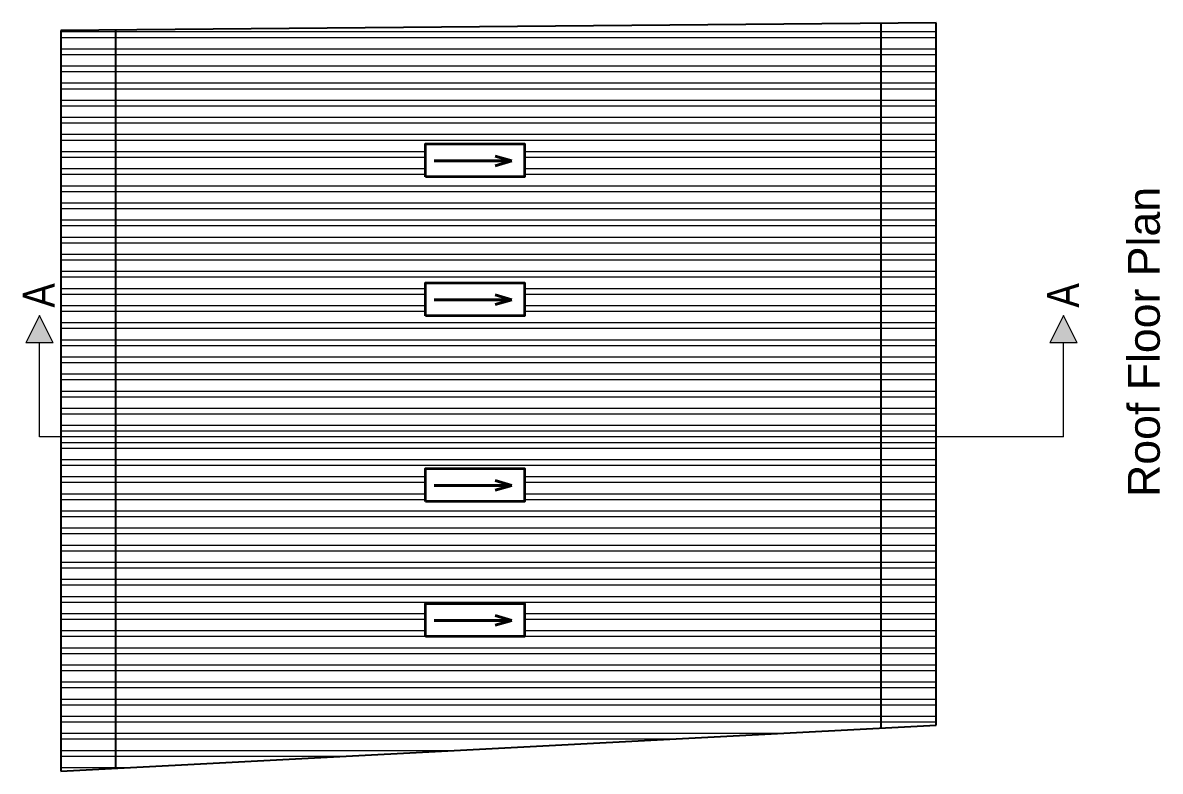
# Model space of a CAD drawing. Header units: inches. Extents: x 380359 to 404964, y -48881 to -44155.
# Drawn here: x 404452.2 to 404950.7, y -46050.9 to -45722.8 of the extents above; entities that cross this region are included whole.
import ezdxf

# ---------------------------------------------------------------- set-up
doc = ezdxf.new("R2010")
doc.units = ezdxf.units.IN
doc.header["$LTSCALE"] = 2
doc.header["$MEASUREMENT"] = 0
doc.layers.get('0').update_dxf_attribs({"linetype": 'CONTINUOUS'})
for name, color, linetype, lineweight in [('DIM_LINE', 173, 'CONTINUOUS', 20), ('door', 20, 'CONTINUOUS', 35), ('WALL - A', 1, 'CONTINUOUS', 40)]:
    doc.layers.add(name, color=color, linetype=linetype, lineweight=lineweight)
doc.styles.get("Standard").update_dxf_attribs({"font": 'ARIALN.TTF'})
pattern_1 = [(180, (358849.664, -442104.241), (-5e-16, -7.5), []), (180, (358847.164, -442101.741), (-5e-16, -7.5), [])]

msp = doc.modelspace()

# ---------------------------------------------------------------- hatches: boundary and pattern name
at = {"linetype": 'ByBlock', "lineweight": 5}
for points in [[(404459.53, -45851.09), (404465.53, -45863.09), (404453.53, -45863.09)], [(404908.3, -45851.09), (404914.3, -45863.09), (404902.3, -45863.09)]]:
    msp.add_hatch(color=7, dxfattribs=at).paths.add_polyline_path(points)
at = {"layer": 'DIM_LINE'}
h = msp.add_hatch(dxfattribs=at)
h.set_pattern_fill('ANSI32', color=256, scale=20, angle=135)
h.set_pattern_definition(pattern_1)
h.paths.add_polyline_path([(404492.9, -45904.25), (404828.44, -45904.25), (404828.44, -45723.05), (404492.9, -45726.08)])
h.paths.add_polyline_path([(404628.79, -45790.41), (404628.79, -45775.96), (404672.12, -45775.96), (404672.12, -45790.41)], flags=16)
h.paths.add_polyline_path([(404628.79, -45836.78), (404672.12, -45836.78), (404672.12, -45851.23), (404628.79, -45851.23)], flags=16)
h = msp.add_hatch(dxfattribs=at)
h.set_pattern_fill('ANSI32', color=256, scale=20, angle=135)
h.set_pattern_definition(pattern_1)
h.paths.add_polyline_path([(404828.44, -45723.05), (404828.44, -45904.25), (404852.44, -45904.25), (404852.44, -45722.83)])
h = msp.add_hatch(dxfattribs=at)
h.set_pattern_fill('ANSI32', color=256, scale=20, angle=135)
h.set_pattern_definition(pattern_1)
h.paths.add_polyline_path([(404468.9, -45726.3), (404468.9, -45904.25), (404492.9, -45904.25), (404492.9, -45726.08)])
h = msp.add_hatch(dxfattribs=at)
h.set_pattern_fill('ANSI32', color=256, scale=20, angle=135)
h.set_pattern_definition(pattern_1)
h.paths.add_polyline_path([(404468.9, -45904.25), (404468.9, -46050.87), (404492.9, -46049.61), (404492.9, -45904.25)])
h = msp.add_hatch(dxfattribs=at)
h.set_pattern_fill('ANSI32', color=256, scale=20, angle=135)
h.set_pattern_definition(pattern_1)
h.paths.add_polyline_path([(404492.9, -45904.25), (404492.9, -46049.61), (404828.44, -46031.98), (404828.44, -45904.25)])
h.paths.add_polyline_path([(404628.79, -45918.2), (404672.12, -45918.2), (404672.12, -45932.65), (404628.79, -45932.65)], flags=16)
h.paths.add_polyline_path([(404628.79, -45977.36), (404672.12, -45977.36), (404672.12, -45991.81), (404628.79, -45991.81)], flags=16)
h = msp.add_hatch(dxfattribs=at)
h.set_pattern_fill('ANSI32', color=256, scale=20, angle=135)
h.set_pattern_definition(pattern_1)
h.paths.add_polyline_path([(404828.44, -45904.25), (404828.44, -46031.98), (404852.44, -46030.72), (404852.44, -45904.25)])

# ---------------------------------------------------------------- linework, layer by layer
at = {"ltscale": 0.5}
for p, q in [((404852.44, -45722.83), (404468.9, -45726.3)), ((404828.44, -46031.96), (404828.44, -45723.05)), ((404852.44, -46030.72), (404852.44, -45722.83)), ((404468.9, -45726.3), (404468.9, -46050.87)), ((404492.9, -45726.08), (404492.9, -46049.61)), ((404468.9, -46050.87), (404852.44, -46030.72))]:
    msp.add_line(p, q, dxfattribs=at)
at = {"color": 7, "linetype": 'ByBlock', "lineweight": 5}
for p, q in [((404459.53, -45851.09), (404453.53, -45863.09)), ((404465.53, -45863.09), (404459.53, -45851.09)), ((404908.3, -45851.09), (404902.3, -45863.09)), ((404914.3, -45863.09), (404908.3, -45851.09)), ((404465.53, -45863.09), (404453.53, -45863.09)), ((404459.53, -45904.25), (404459.53, -45863.09)), ((404914.3, -45863.09), (404902.3, -45863.09)), ((404908.3, -45904.25), (404908.3, -45863.09)), ((404908.3, -45904.25), (404459.53, -45904.25))]:
    msp.add_line(p, q, dxfattribs=at)
at = {"layer": 'DIM_LINE'}
for points in [[(404672.12, -45790.41), (404672.12, -45775.96), (404628.79, -45775.96), (404628.79, -45790.41)], [(404672.12, -45851.23), (404672.12, -45836.78), (404628.79, -45836.78), (404628.79, -45851.23)], [(404672.12, -45932.65), (404672.12, -45918.2), (404628.79, -45918.2), (404628.79, -45932.65)], [(404672.12, -45991.81), (404672.12, -45977.36), (404628.79, -45977.36), (404628.79, -45991.81)]]:
    msp.add_lwpolyline(points, close=True, dxfattribs=at)
at = {"layer": 'door', "ltscale": 0.5}
for points in [[(404628.79, -45790.41), (404628.79, -45775.96), (404672.12, -45775.96), (404672.12, -45790.41)], [(404628.79, -45851.23), (404628.79, -45836.78), (404672.12, -45836.78), (404672.12, -45851.23)], [(404628.79, -45932.65), (404628.79, -45918.2), (404672.12, -45918.2), (404672.12, -45932.65)], [(404628.79, -45991.81), (404628.79, -45977.36), (404672.12, -45977.36), (404672.12, -45991.81)]]:
    msp.add_lwpolyline(points, close=True, dxfattribs=at)
at = {"layer": 'WALL - A'}
for p, q in [((404632.55, -45783.38), (404666.53, -45783.38)), ((404666.53, -45783.38), (404659.23, -45781.25)), ((404666.53, -45783.38), (404659.23, -45785.5)), ((404632.55, -45844.2), (404666.53, -45844.2)), ((404666.53, -45844.2), (404659.23, -45842.07)), ((404666.53, -45844.2), (404659.23, -45846.33)), ((404666.53, -45925.62), (404659.23, -45923.5)), ((404632.55, -45925.62), (404666.53, -45925.62)), ((404666.53, -45925.62), (404659.23, -45927.75)), ((404632.55, -45984.78), (404666.53, -45984.78)), ((404666.53, -45984.78), (404659.23, -45982.65)), ((404666.53, -45984.78), (404659.23, -45986.91))]:
    msp.add_line(p, q, dxfattribs=at)

# ---------------------------------------------------------------- texts
at = {"color": 7, "linetype": 'ByBlock', "lineweight": 5, "char_height": 14, "rotation": 90}
for s, insert, width, attachment_point in [('{\\fArial CE|b0|i0|c0|p34;Roof\\fArial CE|b0|i0|c238|p34; Floor Plan}', (404943.57, -45862.72), 235.547, 5), ('A', (404452.24, -45836.98), 26.5803, 3), ('A', (404901.01, -45836.98), 26.5803, 3)]:
    msp.add_mtext(s, dxfattribs=dict(at, insert=insert, width=width, attachment_point=attachment_point))

doc.saveas('drawing.dxf')
